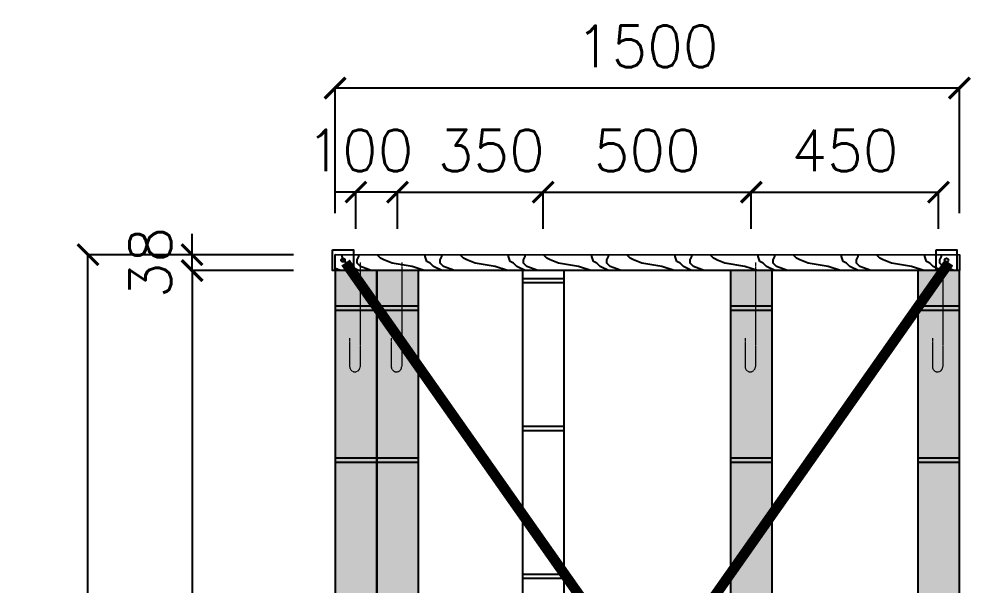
# Model space of a CAD drawing. Header units: inches. Extents: x 25 to 4244, y 15 to 9282.
# Drawn here: x 683 to 2970, y 5568 to 6929 of the extents above; entities that cross this region are included whole.
import ezdxf

# ---------------------------------------------------------------- set-up
doc = ezdxf.new("R2010")
doc.units = ezdxf.units.IN
doc.header["$MEASUREMENT"] = 0
doc.set_wipeout_variables(frame=1)
doc.linetypes.add('HIDDEN2', pattern=[4.7625, 3.175, -1.5875])
doc.layers.get('Defpoints').update_dxf_attribs({"color": 36, "true_color": 0x703800})
doc.layers.add('.', color=5, linetype='Continuous', lineweight=70)
for name, color, linetype in [('0-S1', 1, 'Continuous'), ('0-S2', 2, 'Continuous'), ('0-S8', 8, 'Continuous'), ('1CO', 1, 'Continuous'), ('A-DIMENSIONS', 30, 'Continuous'), ('A-Hatch', 8, 'Continuous'), ('A-WALL', 4, 'Continuous'), ('AR-Bamboo Stud', 2, 'Continuous'), ('AR-Flatbar', 143, 'Continuous'), ('AR-Panels', 4, 'Continuous'), ('AR-Timber Plate', 3, 'Continuous'), ('Bolts', 4, 'HIDDEN2')]:
    doc.layers.add(name, color=color, linetype=linetype)
doc.styles.add('LEROY', font='simplex.shx')
doc.dimstyles.new('DIM100', dxfattribs={"dimscale": 0, "dimtxt": 220, "dimasz": 180, "dimexe": 220, "dimexo": 250, "dimgap": 1, "dimtad": 1, "dimtoh": 1, "dimlfac": 0.001, "dimzin": 1, "dimdsep": 46, "dimtxsty": 'LEROY', "dimblk1": 'ORIGIN', "dimblk2": 'ORIGIN', "dimsah": 1, "dimcen": 0.18, "dimclrd": 30, "dimclre": 30, "dimclrt": 7, "dimazin": 0, "dimtfac": 1, "dimtix": 1, "dimtmove": 1, "dimatfit": 3, "dimfxl": 1, "dimtvp": 1, "dimtolj": 2, "dimtzin": 0, "dimarcsym": 0})

# ---------------------------------------------------------------- blocks, each defined once
blk = doc.blocks.new('_ArchTick')
at = {"color": 0, "linetype": 'ByBlock', "const_width": 0.15}
blk.add_lwpolyline([(-0.5, -0.5), (0.5, 0.5)], dxfattribs=at)
blk = doc.blocks.new('*D39')
at = {"layer": 'A-DIMENSIONS', "color": 30, "transparency": 16777216}
for p, q in [((1342.4, 6325), (1098.6, 6325)), ((1098.6, 6325), (1098.6, 4301)), ((1342.4, 4301), (1098.6, 4301))]:
    blk.add_line(p, q, dxfattribs=at)
at = {"layer": 'Defpoints', "color": 0, "transparency": 16777216}
for p in [(1442.4, 6325), (1098.6, 4301), (1442.4, 4301)]:
    blk.add_point(p, dxfattribs=at)
at = {"layer": 'A-DIMENSIONS', "color": 30, "transparency": 16777216, "xscale": 50, "yscale": 50, "zscale": 50}
for p, rotation in [((1098.6, 6325), 90), ((1098.6, 4301), 270)]:
    blk.add_blockref('_ArchTick', p, dxfattribs=dict(at, rotation=rotation))
at = {"layer": 'A-DIMENSIONS', "color": 3, "transparency": 16777216, "insert": (998.6, 5313), "char_height": 100, "attachment_point": 5, "rotation": 90, "style": 'LEROY'}
blk.add_mtext('\\A2;2024', dxfattribs=at)
blk = doc.blocks.new('*D41')
at = {"layer": 'A-DIMENSIONS', "color": 30, "transparency": 16777216}
for p, q in [((1098.6, 6363), (1098.6, 6413)), ((1342.4, 6363), (1098.6, 6363)), ((1098.6, 6325), (1098.6, 6363)), ((1342.4, 6325), (1098.6, 6325)), ((1098.6, 6325), (1098.6, 6275))]:
    blk.add_line(p, q, dxfattribs=at)
at = {"layer": 'Defpoints', "color": 0, "transparency": 16777216}
for p in [(1098.6, 6363), (1442.4, 6363), (1442.4, 6325)]:
    blk.add_point(p, dxfattribs=at)
at = {"layer": 'A-DIMENSIONS', "color": 30, "transparency": 16777216, "xscale": 50, "yscale": 50, "zscale": 50}
for p, rotation in [((1098.6, 6363), 270), ((1098.6, 6325), 90)]:
    blk.add_blockref('_ArchTick', p, dxfattribs=dict(at, rotation=rotation))
at = {"layer": 'A-DIMENSIONS', "color": 3, "transparency": 16777216, "insert": (998.6, 6344), "char_height": 100, "attachment_point": 5, "rotation": 90, "style": 'LEROY'}
blk.add_mtext('\\A2;38', dxfattribs=at)
blk = doc.blocks.new('*D42')
at = {"layer": 'A-DIMENSIONS', "color": 30, "transparency": 16777216}
for p, q in [((1592.4, 6425), (1592.4, 6513.2)), ((1592.4, 6513.2), (1942.4, 6513.2)), ((1942.4, 6425), (1942.4, 6513.2))]:
    blk.add_line(p, q, dxfattribs=at)
at = {"layer": 'Defpoints', "color": 0, "transparency": 16777216}
for p in [(1942.4, 6513.2), (1592.4, 6325), (1942.4, 6325)]:
    blk.add_point(p, dxfattribs=at)
at = {"layer": 'A-DIMENSIONS', "color": 30, "transparency": 16777216, "xscale": 50, "yscale": 50, "zscale": 50, "rotation": 180}
blk.add_blockref('_ArchTick', (1592.4, 6513.2), dxfattribs=at)
at = {"layer": 'A-DIMENSIONS', "color": 30, "transparency": 16777216, "xscale": 50, "yscale": 50, "zscale": 50}
blk.add_blockref('_ArchTick', (1942.4, 6513.2), dxfattribs=at)
at = {"layer": 'A-DIMENSIONS', "color": 3, "transparency": 16777216, "insert": (1817.6, 6613.2), "char_height": 100, "attachment_point": 5, "style": 'LEROY'}
blk.add_mtext('\\A2;350', dxfattribs=at)
blk = doc.blocks.new('*D43')
at = {"layer": 'A-DIMENSIONS', "color": 30, "transparency": 16777216}
for p, q in [((1942.4, 6425), (1942.4, 6513.2)), ((1942.4, 6513.2), (2442.4, 6513.2)), ((2442.4, 6425), (2442.4, 6513.2))]:
    blk.add_line(p, q, dxfattribs=at)
at = {"layer": 'Defpoints', "color": 0, "transparency": 16777216}
for p in [(2442.4, 6513.2), (1942.4, 6325), (2442.4, 6325)]:
    blk.add_point(p, dxfattribs=at)
at = {"layer": 'A-DIMENSIONS', "color": 30, "transparency": 16777216, "xscale": 50, "yscale": 50, "zscale": 50, "rotation": 180}
blk.add_blockref('_ArchTick', (1942.4, 6513.2), dxfattribs=at)
at = {"layer": 'A-DIMENSIONS', "color": 30, "transparency": 16777216, "xscale": 50, "yscale": 50, "zscale": 50}
blk.add_blockref('_ArchTick', (2442.4, 6513.2), dxfattribs=at)
at = {"layer": 'A-DIMENSIONS', "color": 3, "transparency": 16777216, "insert": (2192.4, 6613.2), "char_height": 100, "attachment_point": 5, "style": 'LEROY'}
blk.add_mtext('\\A2;500', dxfattribs=at)
blk = doc.blocks.new('*D44')
at = {"layer": 'A-DIMENSIONS', "color": 30, "transparency": 16777216}
for p, q in [((1442.4, 6463), (1442.4, 6763.2)), ((2942.4, 6763.2), (1442.4, 6763.2)), ((2942.4, 6463), (2942.4, 6763.2))]:
    blk.add_line(p, q, dxfattribs=at)
at = {"layer": 'Defpoints', "color": 0, "transparency": 16777216}
for p in [(1442.4, 6763.2), (1442.4, 6363), (2942.4, 6363)]:
    blk.add_point(p, dxfattribs=at)
at = {"layer": 'A-DIMENSIONS', "color": 30, "transparency": 16777216, "xscale": 50, "yscale": 50, "zscale": 50, "rotation": 180}
blk.add_blockref('_ArchTick', (1442.4, 6763.2), dxfattribs=at)
at = {"layer": 'A-DIMENSIONS', "color": 30, "transparency": 16777216, "xscale": 50, "yscale": 50, "zscale": 50}
blk.add_blockref('_ArchTick', (2942.4, 6763.2), dxfattribs=at)
at = {"layer": 'A-DIMENSIONS', "color": 3, "transparency": 16777216, "insert": (2192.4, 6863.2), "char_height": 100, "attachment_point": 5, "style": 'LEROY'}
blk.add_mtext('\\A2;1500', dxfattribs=at)
blk = doc.blocks.new('*D45')
at = {"layer": 'A-DIMENSIONS', "color": 30, "transparency": 16777216}
for p, q in [((1342.4, 6363), (848.6, 6363)), ((848.6, 4263), (848.6, 6363)), ((1342.4, 4263), (848.6, 4263))]:
    blk.add_line(p, q, dxfattribs=at)
at = {"layer": 'Defpoints', "color": 0, "transparency": 16777216}
for p in [(848.6, 6363), (1442.4, 6363), (1442.4, 4263)]:
    blk.add_point(p, dxfattribs=at)
at = {"layer": 'A-DIMENSIONS', "color": 30, "transparency": 16777216, "xscale": 50, "yscale": 50, "zscale": 50}
for p, rotation in [((848.6, 6363), 90), ((848.6, 4263), 270)]:
    blk.add_blockref('_ArchTick', p, dxfattribs=dict(at, rotation=rotation))
at = {"layer": 'A-DIMENSIONS', "color": 3, "transparency": 16777216, "insert": (748.6, 5313), "char_height": 100, "attachment_point": 5, "rotation": 90, "style": 'LEROY'}
blk.add_mtext('\\A2;2100', dxfattribs=at)
blk = doc.blocks.new('*D47')
at = {"layer": 'A-DIMENSIONS', "color": 30, "transparency": 16777216}
for p, q in [((2442.4, 6425), (2442.4, 6513.2)), ((2442.4, 6513.2), (2892.4, 6513.2)), ((2892.4, 6425), (2892.4, 6513.2))]:
    blk.add_line(p, q, dxfattribs=at)
at = {"layer": 'Defpoints', "color": 0, "transparency": 16777216}
for p in [(2892.4, 6513.2), (2442.4, 6325), (2892.4, 6325)]:
    blk.add_point(p, dxfattribs=at)
at = {"layer": 'A-DIMENSIONS', "color": 30, "transparency": 16777216, "xscale": 50, "yscale": 50, "zscale": 50, "rotation": 180}
blk.add_blockref('_ArchTick', (2442.4, 6513.2), dxfattribs=at)
at = {"layer": 'A-DIMENSIONS', "color": 30, "transparency": 16777216, "xscale": 50, "yscale": 50, "zscale": 50}
blk.add_blockref('_ArchTick', (2892.4, 6513.2), dxfattribs=at)
at = {"layer": 'A-DIMENSIONS', "color": 3, "transparency": 16777216, "insert": (2667.4, 6613.2), "char_height": 100, "attachment_point": 5, "style": 'LEROY'}
blk.add_mtext('\\A2;450', dxfattribs=at)
blk = doc.blocks.new('A$C62F95397')
at = {"layer": 'Bolts', "lineweight": 0, "ltscale": 0.25}
for p, q in [((25, 262.5), (25, 12.5)), ((0, 80.8), (0, 12.5))]:
    blk.add_line(p, q, dxfattribs=at)
blk.add_arc((12.5, 12.5), 12.5, 180, 0, dxfattribs=at)
blk = doc.blocks.new('N2N')
blk.add_wipeout([(98002.7, -26144.8), (97902.7, -26144.8), (97902.7, -28168.8), (98002.7, -28168.8)]).dxf.layer = '0-S8'
at = {"layer": '.', "linetype": 'Continuous'}
h = blk.add_hatch(dxfattribs=at)
h.set_pattern_fill('DOTS', color=8, scale=10)
h.set_pattern_definition([(0, (7e-06, 48.67), (7.9375, 15.875), [0, -15.875])])
h.paths.add_polyline_path([(98002.7, -26144.8), (97902.7, -26144.8), (97902.7, -28168.8), (98002.7, -28168.8)])
at = {"layer": '0-S1'}
h = blk.add_hatch(dxfattribs=at)
h.set_pattern_fill('_USER', color=256, scale=365, pattern_type=0)
h.set_pattern_definition([(0, (97902.7, -25880.27), (0, 365), [])])
edge = h.paths.add_edge_path()
edge.add_line((97902.7, -26144.8), (98002.7, -26144.8))
edge.add_line((98002.7, -26117.1), (98002.7, -28118.8))
edge.add_line((98002.7, -28118.8), (97902.7, -28118.8))
edge.add_line((97902.7, -28118.8), (97902.7, -26121.8))
h = blk.add_hatch(dxfattribs=at)
h.set_pattern_fill('_USER', color=256, scale=365, pattern_type=0)
h.set_pattern_definition([(0, (97902.7, -25890.27), (0, 365), [])])
edge = h.paths.add_edge_path()
edge.add_line((97902.7, -26144.8), (98002.7, -26144.8))
edge.add_line((98002.7, -26124.9), (98002.7, -28138.8))
edge.add_line((98002.7, -28138.8), (97902.7, -28138.8))
edge.add_line((97902.7, -28138.8), (97902.7, -26135.8))
at = {"layer": '0-S2'}
blk.add_lwpolyline([(98002.7, -26144.8), (97902.7, -26144.8), (97902.7, -28168.8), (98002.7, -28168.8)], close=True, dxfattribs=at)
at = {"layer": 'Bolts', "ltscale": 0.5}
blk.add_line((97952.6, -28168.8), (97952.6, -27568.8), dxfattribs=at)
at = {"layer": 'Bolts'}
blk.add_blockref('A$C62F95397', (97937.6, -26388.2), dxfattribs=at)
blk = doc.blocks.new('BFGGBN')
at = {"layer": '1CO'}
blk.add_circle((6736.6, -34195.3), 4.5, dxfattribs=at)
at = {"layer": 'Defpoints'}
blk.add_lwpolyline([(6711.6, -34170.3), (6761.6, -34170.3), (6761.6, -34220.3), (6711.6, -34220.3)], close=True, dxfattribs=at)
blk = doc.blocks.new('Type B')
at = {"layer": '0-S1'}
h = blk.add_hatch(dxfattribs=at)
h.set_pattern_fill('_USER', color=256, scale=355, pattern_type=0)
h.set_pattern_definition([(0, (10628.1, 16236), (0, 355), [])])
edge = h.paths.add_edge_path()
edge.add_line((9748.3, 18210), (9848.3, 18210))
edge.add_line((9848.3, 18190.6), (9848.3, 16216))
edge.add_line((9848.3, 16216), (9748.3, 16216))
edge.add_line((9748.3, 16216), (9748.3, 18189.5))
h = blk.add_hatch(dxfattribs=at)
h.set_pattern_fill('_USER', color=256, scale=355, pattern_type=0)
h.set_pattern_definition([(0, (10628.1, 16246), (0, 355), [])])
edge = h.paths.add_edge_path()
edge.add_line((9748.3, 18210), (9848.3, 18210))
edge.add_line((9848.3, 18210), (9848.3, 16236))
edge.add_line((9848.3, 16236), (9748.3, 16236))
edge.add_line((9748.3, 16236), (9748.3, 18210))
at = {"layer": 'AR-Bamboo Stud'}
blk.add_lwpolyline([(9848.3, 18210), (9748.3, 18210), (9748.3, 16186), (9848.3, 16186)], close=True, dxfattribs=at)
blk = doc.blocks.new('GDFGHGFHJ')
at = {"layer": 'A-Hatch'}
h = blk.add_hatch(dxfattribs=at)
h.set_pattern_fill('HWOD20E1', color=8, scale=4, pattern_type=2)
h.set_pattern_definition([(14.03624, (-3821, -276977.27), (2e-07, 200), [32.9848, -791.6363]), (14.03624, (-3621, -276977.27), (2e-07, 200), [32.9848, -791.6363]), (14.03624, (-3421, -276977.27), (2e-07, 200), [32.9848, -791.6363]), (14.03624, (-3221, -276977.27), (2e-07, 200), [32.9848, -791.6363]), (18.43495, (-3789, -276969.27), (3e-07, 200), [37.9473, -594.5082]), (18.43495, (-3589, -276969.27), (3e-07, 200), [37.9473, -594.5082]), (18.43495, (-3389, -276969.27), (3e-07, 200), [37.9473, -594.5082]), (21.80141, (-3753, -276957.27), (-5e-06, 200), [21.5407, -1055.4923]), (21.80141, (-3553, -276957.27), (-5e-06, 200), [21.5407, -1055.4923]), (21.80141, (-3353, -276957.27), (-5e-06, 200), [21.5407, -1055.4923]), (21.80141, (-3153, -276957.27), (-5e-06, 200), [21.5407, -1055.4923]), (21.80141, (-2953, -276957.27), (-5e-06, 200), [21.5407, -1055.4923]), (63.43495, (-3732.99, -276949.265), (-3e-06, 199.999995), [8.94427, -438.26932]), (90, (-3729, -276941.27), (-200, 1e-14), [8, -192]), (153.43495, (-3729, -276933.27), (1e-05, 200), [8.94427, -438.2693]), (153.43495, (-3529, -276933.27), (1e-05, 200), [8.94427, -438.2693]), (90, (-3737, -276929.27), (-200, 1e-14), [8, -192]), (45, (-3736.99, -276921.27), (1e-14, 200), [5.65685, -277.18585]), (45, (-3732.99, -276917.27), (1e-14, 200), [5.65685, -277.18585]), (90, (-3729, -276913.27), (-200, 1e-14), [4, -196]), (146.30994, (-3728.99, -276909.27), (-1e-05, 200), [14.4222, -706.68805]), (146.30994, (-3528.99, -276909.27), (-1e-05, 200), [14.4222, -706.68805]), (146.30994, (-3328.99, -276909.27), (-1e-05, 200), [14.4222, -706.68805]), (168.69008, (-3741, -276901.27), (-2e-05, 200), [20.3961, -999.4078]), (168.69008, (-3541, -276901.27), (-2e-05, 200), [20.3961, -999.4078]), (168.69008, (-3341, -276901.27), (-2e-05, 200), [20.3961, -999.4078]), (168.69008, (-3141, -276901.27), (-2e-05, 200), [20.3961, -999.4078]), (168.69008, (-2941, -276901.27), (-2e-05, 200), [20.3961, -999.4078]), (171.86989, (-3761, -276897.27), (2e-05, 200), [28.2843, -1385.9293]), (171.86989, (-3561, -276897.27), (2e-05, 200), [28.2843, -1385.9293]), (171.86989, (-3361, -276897.27), (2e-05, 200), [28.2843, -1385.9293]), (171.86989, (-3161, -276897.27), (2e-05, 200), [28.2843, -1385.9293]), (171.86989, (-2961, -276897.27), (2e-05, 200), [28.2843, -1385.9293]), (171.86989, (-2761, -276897.27), (2e-05, 200), [28.2843, -1385.9293]), (171.86989, (-2561, -276897.27), (2e-05, 200), [28.2843, -1385.9293]), (172.87498, (-3789, -276893.27), (-2e-06, 200), [32.249, -1580.2025]), (172.87498, (-3589, -276893.27), (-2e-06, 200), [32.249, -1580.2025]), (172.87498, (-3389, -276893.27), (-2e-06, 200), [32.249, -1580.2025]), (172.87498, (-3189, -276893.27), (-2e-06, 200), [32.249, -1580.2025]), (172.87498, (-2989, -276893.27), (-2e-06, 200), [32.249, -1580.2025]), (172.87498, (-2789, -276893.27), (-2e-06, 200), [32.249, -1580.2025]), (172.87498, (-2589, -276893.27), (-2e-06, 200), [32.249, -1580.2025]), (172.87498, (-2389, -276893.27), (-2e-06, 200), [32.249, -1580.2025]), (20.85446, (-3821, -277005.27), (-1e-06, 200), [89.889, -4404.552]), (20.85446, (-3621, -277005.27), (-1e-06, 200), [89.889, -4404.552]), (20.85446, (-3421, -277005.27), (-1e-06, 200), [89.889, -4404.552]), (20.85446, (-3221, -277005.27), (-1e-06, 200), [89.889, -4404.552]), (20.85446, (-3021, -277005.27), (-1e-06, 200), [89.889, -4404.552]), (20.85446, (-2821, -277005.27), (-1e-06, 200), [89.889, -4404.552]), (20.85446, (-2621, -277005.27), (-1e-06, 200), [89.889, -4404.552]), (20.85446, (-2421, -277005.27), (-1e-06, 200), [89.889, -4404.552]), (20.85446, (-2221, -277005.27), (-1e-06, 200), [89.889, -4404.552]), (20.85446, (-2021, -277005.27), (-1e-06, 200), [89.889, -4404.552]), (20.85446, (-1821, -277005.27), (-1e-06, 200), [89.889, -4404.552]), (20.85446, (-1621, -277005.27), (-1e-06, 200), [89.889, -4404.552]), (20.85446, (-1421, -277005.27), (-1e-06, 200), [89.889, -4404.552]), (20.85446, (-1221, -277005.27), (-1e-06, 200), [89.889, -4404.552]), (20.85446, (-1021, -277005.27), (-1e-06, 200), [89.889, -4404.552]), (20.85446, (-821, -277005.27), (-1e-06, 200), [89.889, -4404.552]), (20.85446, (-621, -277005.27), (-1e-06, 200), [89.889, -4404.552]), (20.85446, (-421, -277005.27), (-1e-06, 200), [89.889, -4404.552]), (20.85446, (-221, -277005.27), (-1e-06, 200), [89.889, -4404.552]), (20.85446, (-21, -277005.27), (-1e-06, 200), [89.889, -4404.552]), (20.85446, (179, -277005.27), (-1e-06, 200), [89.889, -4404.552]), (23.96249, (-3737, -276973.27), (-7e-06, 200), [39.3954, -1930.376]), (23.96249, (-3537, -276973.27), (-7e-06, 200), [39.3954, -1930.376]), (23.96249, (-3337, -276973.27), (-7e-06, 200), [39.3954, -1930.376]), (23.96249, (-3137, -276973.27), (-7e-06, 200), [39.3954, -1930.376]), (23.96249, (-2937, -276973.27), (-7e-06, 200), [39.3954, -1930.376]), (23.96249, (-2737, -276973.27), (-7e-06, 200), [39.3954, -1930.376]), (23.96249, (-2537, -276973.27), (-7e-06, 200), [39.3954, -1930.376]), (23.96249, (-2337, -276973.27), (-7e-06, 200), [39.3954, -1930.376]), (23.96249, (-2137, -276973.27), (-7e-06, 200), [39.3954, -1930.376]), (63.43495, (-3700.99, -276957.265), (-3e-06, 199.999995), [8.94427, -438.26932]), (108.43495, (-3696.99, -276949.265), (-9e-06, 200.000005), [12.6491, -619.8064]), (108.43495, (-3700.99, -276937.265), (-9e-06, 200.000005), [12.6491, -619.8064]), (45, (-3704.99, -276925.27), (1e-14, 200), [16.97056, -265.87216]), (71.56505, (-3692.99, -276913.265), (6e-06, 200.000006), [12.6491, -619.8064]), (135, (-3688.99, -276901.27), (1e-14, 200), [11.3137, -271.529]), (143.1301, (-3696.99, -276893.27), (-5e-07, 200), [20, -980]), (143.1301, (-3496.99, -276893.27), (-5e-07, 200), [20, -980]), (143.1301, (-3296.99, -276893.27), (-5e-07, 200), [20, -980]), (143.1301, (-3096.99, -276893.27), (-5e-07, 200), [20, -980]), (170.53767, (-3713, -276881.27), (2e-05, 200), [24.331, -1192.2214]), (170.53767, (-3513, -276881.27), (2e-05, 200), [24.331, -1192.2214]), (170.53767, (-3313, -276881.27), (2e-05, 200), [24.331, -1192.2214]), (170.53767, (-3113, -276881.27), (2e-05, 200), [24.331, -1192.2214]), (170.53767, (-2913, -276881.27), (2e-05, 200), [24.331, -1192.2214]), (170.53767, (-2713, -276881.27), (2e-05, 200), [24.331, -1192.2214]), (161.56505, (-3737, -276877.27), (1e-05, 200), [37.9473, -594.5082]), (161.56505, (-3537, -276877.27), (1e-05, 200), [37.9473, -594.5082]), (161.56505, (-3337, -276877.27), (1e-05, 200), [37.9473, -594.5082]), (170.53767, (-3773, -276865.27), (2e-05, 200), [48.6621, -1167.8904]), (170.53767, (-3573, -276865.27), (2e-05, 200), [48.6621, -1167.8904]), (170.53767, (-3373, -276865.27), (2e-05, 200), [48.6621, -1167.8904]), (170.53767, (-3173, -276865.27), (2e-05, 200), [48.6621, -1167.8904]), (170.53767, (-2973, -276865.27), (2e-05, 200), [48.6621, -1167.8904]), (170.53767, (-2773, -276865.27), (2e-05, 200), [48.6621, -1167.8904]), (116.56505, (-3740.99, -277025.265), (-1e-05, 200.000006), [8.94427, -438.26932]), (135, (-3744.99, -277017.27), (1e-14, 200), [11.3137, -271.529]), (63.43495, (-3752.99, -277009.265), (-3e-06, 199.999995), [8.94427, -438.26932]), (33.69007, (-3748.99, -277001.27), (7e-06, 200), [28.8444, -692.2659]), (33.69007, (-3548.99, -277001.27), (7e-06, 200), [28.8444, -692.2659]), (33.69007, (-3348.99, -277001.27), (7e-06, 200), [28.8444, -692.2659]), (26.56505, (-3725, -276985.27), (4e-06, 200), [35.7771, -411.4365]), (26.56505, (-3525, -276985.27), (4e-06, 200), [35.7771, -411.4365]), (15.9454, (-3693, -276969.27), (-3e-07, 200), [29.1204, -1426.9015]), (15.9454, (-3493, -276969.27), (-3e-07, 200), [29.1204, -1426.9015]), (15.9454, (-3293, -276969.27), (-3e-07, 200), [29.1204, -1426.9015]), (15.9454, (-3093, -276969.27), (-3e-07, 200), [29.1204, -1426.9015]), (15.9454, (-2893, -276969.27), (-3e-07, 200), [29.1204, -1426.9015]), (15.9454, (-2693, -276969.27), (-3e-07, 200), [29.1204, -1426.9015]), (15.9454, (-2493, -276969.27), (-3e-07, 200), [29.1204, -1426.9015]), (8.1301, (-3665, -276961.27), (5e-07, 200), [28.2843, -1385.9293]), (8.1301, (-3465, -276961.27), (5e-07, 200), [28.2843, -1385.9293]), (8.1301, (-3265, -276961.27), (5e-07, 200), [28.2843, -1385.9293]), (8.1301, (-3065, -276961.27), (5e-07, 200), [28.2843, -1385.9293]), (8.1301, (-2865, -276961.27), (5e-07, 200), [28.2843, -1385.9293]), (8.1301, (-2665, -276961.27), (5e-07, 200), [28.2843, -1385.9293]), (8.1301, (-2465, -276961.27), (5e-07, 200), [28.2843, -1385.9293]), (14.03624, (-3637, -276957.27), (2e-07, 200), [16.4924, -808.1287]), (14.03624, (-3437, -276957.27), (2e-07, 200), [16.4924, -808.1287]), (14.03624, (-3237, -276957.27), (2e-07, 200), [16.4924, -808.1287]), (14.03624, (-3037, -276957.27), (2e-07, 200), [16.4924, -808.1287]), (270, (-3741, -277025.27), (200, 1e-14), [4, -196]), (164.74489, (-3621, -276889.27), (-4e-06, 200), [45.607, -2234.744]), (164.74489, (-3421, -276889.27), (-4e-06, 200), [45.607, -2234.744]), (164.74489, (-3221, -276889.27), (-4e-06, 200), [45.607, -2234.744]), (164.74489, (-3021, -276889.27), (-4e-06, 200), [45.607, -2234.744]), (164.74489, (-2821, -276889.27), (-4e-06, 200), [45.607, -2234.744]), (164.74489, (-2621, -276889.27), (-4e-06, 200), [45.607, -2234.744]), (164.74489, (-2421, -276889.27), (-4e-06, 200), [45.607, -2234.744]), (164.74489, (-2221, -276889.27), (-4e-06, 200), [45.607, -2234.744]), (164.74489, (-2021, -276889.27), (-4e-06, 200), [45.607, -2234.744]), (164.74489, (-1821, -276889.27), (-4e-06, 200), [45.607, -2234.744]), (164.74489, (-1621, -276889.27), (-4e-06, 200), [45.607, -2234.744]), (159.44395, (-3665, -276877.27), (-2e-05, 200), [34.176, -1674.6248]), (159.44395, (-3465, -276877.27), (-2e-05, 200), [34.176, -1674.6248]), (159.44395, (-3265, -276877.27), (-2e-05, 200), [34.176, -1674.6248]), (159.44395, (-3065, -276877.27), (-2e-05, 200), [34.176, -1674.6248]), (159.44395, (-2865, -276877.27), (-2e-05, 200), [34.176, -1674.6248]), (159.44395, (-2665, -276877.27), (-2e-05, 200), [34.176, -1674.6248]), (159.44395, (-2465, -276877.27), (-2e-05, 200), [34.176, -1674.6248]), (159.44395, (-2265, -276877.27), (-2e-05, 200), [34.176, -1674.6248]), (135, (-3696.99, -276865.27), (1e-14, 200), [11.3137, -271.529]), (90, (-3705, -276857.27), (-200, 1e-14), [8, -192]), (63.43495, (-3704.99, -276849.265), (-3e-06, 199.999995), [8.94427, -438.26932]), (90, (-3701, -276841.27), (-200, 1e-14), [8, -192]), (90, (-3701, -276833.27), (-200, 1e-14), [4, -196]), (9.46232, (-3821, -276953.27), (2e-06, 200), [24.331, -1192.2214]), (9.46232, (-3621, -276953.27), (2e-06, 200), [24.331, -1192.2214]), (9.46232, (-3421, -276953.27), (2e-06, 200), [24.331, -1192.2214]), (9.46232, (-3221, -276953.27), (2e-06, 200), [24.331, -1192.2214]), (9.46232, (-3021, -276953.27), (2e-06, 200), [24.331, -1192.2214]), (9.46232, (-2821, -276953.27), (2e-06, 200), [24.331, -1192.2214]), (21.80141, (-3797, -276949.27), (-5e-06, 200), [21.5407, -1055.4923]), (21.80141, (-3597, -276949.27), (-5e-06, 200), [21.5407, -1055.4923]), (21.80141, (-3397, -276949.27), (-5e-06, 200), [21.5407, -1055.4923]), (21.80141, (-3197, -276949.27), (-5e-06, 200), [21.5407, -1055.4923]), (21.80141, (-2997, -276949.27), (-5e-06, 200), [21.5407, -1055.4923]), (45, (-3776.99, -276941.27), (1e-14, 200), [11.3137, -271.529]), (108.43495, (-3768.99, -276933.265), (-9e-06, 200.000005), [12.6491, -619.8064]), (153.43495, (-3773, -276921.27), (1e-05, 200), [17.88854, -429.32504]), (153.43495, (-3573, -276921.27), (1e-05, 200), [17.88854, -429.32504]), (165.96376, (-3789, -276913.27), (5e-06, 200), [16.4924, -808.1287]), (165.96376, (-3589, -276913.27), (5e-06, 200), [16.4924, -808.1287]), (165.96376, (-3389, -276913.27), (5e-06, 200), [16.4924, -808.1287]), (165.96376, (-3189, -276913.27), (5e-06, 200), [16.4924, -808.1287]), (165.96376, (-3805, -276909.27), (5e-06, 200), [16.4924, -808.1287]), (165.96376, (-3605, -276909.27), (5e-06, 200), [16.4924, -808.1287]), (165.96376, (-3405, -276909.27), (5e-06, 200), [16.4924, -808.1287]), (165.96376, (-3205, -276909.27), (5e-06, 200), [16.4924, -808.1287]), (158.19859, (-3621, -276857.27), (-2e-05, 200), [21.5407, -1055.4923]), (158.19859, (-3421, -276857.27), (-2e-05, 200), [21.5407, -1055.4923]), (158.19859, (-3221, -276857.27), (-2e-05, 200), [21.5407, -1055.4923]), (158.19859, (-3021, -276857.27), (-2e-05, 200), [21.5407, -1055.4923]), (158.19859, (-2821, -276857.27), (-2e-05, 200), [21.5407, -1055.4923]), (153.43495, (-3641, -276849.27), (1e-05, 200), [8.94427, -438.2693]), (153.43495, (-3441, -276849.27), (1e-05, 200), [8.94427, -438.2693]), (135, (-3648.99, -276845.27), (1e-14, 200), [11.3137, -271.529]), (90, (-3657, -276837.27), (-200, 1e-14), [4, -196]), (45, (-3656.99, -276833.27), (1e-14, 200), [5.65685, -277.18585]), (165.96376, (-3621, -276905.27), (5e-06, 200), [32.9848, -791.6363]), (165.96376, (-3421, -276905.27), (5e-06, 200), [32.9848, -791.6363]), (165.96376, (-3221, -276905.27), (5e-06, 200), [32.9848, -791.6363]), (165.96376, (-3021, -276905.27), (5e-06, 200), [32.9848, -791.6363]), (161.56505, (-3653, -276897.27), (1e-05, 200), [25.2982, -607.1573]), (161.56505, (-3453, -276897.27), (1e-05, 200), [25.2982, -607.1573]), (161.56505, (-3253, -276897.27), (1e-05, 200), [25.2982, -607.1573]), (149.03624, (-3677, -276889.27), (1e-05, 200), [23.3238, -1142.8666]), (149.03624, (-3477, -276889.27), (1e-05, 200), [23.3238, -1142.8666]), (149.03624, (-3277, -276889.27), (1e-05, 200), [23.3238, -1142.8666]), (149.03624, (-3077, -276889.27), (1e-05, 200), [23.3238, -1142.8666]), (149.03624, (-2877, -276889.27), (1e-05, 200), [23.3238, -1142.8666]), (153.43495, (-3697, -276877.27), (1e-05, 200), [26.8328, -420.38077]), (153.43495, (-3497, -276877.27), (1e-05, 200), [26.8328, -420.38077]), (135, (-3720.99, -276865.27), (1e-14, 200), [11.3137, -271.529]), (153.43495, (-3729, -276857.27), (1e-05, 200), [8.94427, -438.2693]), (153.43495, (-3529, -276857.27), (1e-05, 200), [8.94427, -438.2693]), (108.43495, (-3736.99, -276853.265), (-9e-06, 200.000005), [12.6491, -619.8064]), (90, (-3741, -276841.27), (-200, 1e-14), [12, -188]), (195.94539, (-3621, -276977.27), (2e-05, 200), [29.1204, -1426.9015]), (195.94539, (-3421, -276977.27), (2e-05, 200), [29.1204, -1426.9015]), (195.94539, (-3221, -276977.27), (2e-05, 200), [29.1204, -1426.9015]), (195.94539, (-3021, -276977.27), (2e-05, 200), [29.1204, -1426.9015]), (195.94539, (-2821, -276977.27), (2e-05, 200), [29.1204, -1426.9015]), (195.94539, (-2621, -276977.27), (2e-05, 200), [29.1204, -1426.9015]), (195.94539, (-2421, -276977.27), (2e-05, 200), [29.1204, -1426.9015]), (206.56506, (-3649, -276985.27), (-3e-05, 200), [8.94427, -438.2693]), (206.56506, (-3449, -276985.27), (-3e-05, 200), [8.94427, -438.2693]), (180, (-3621, -277005.27), (-2e-14, -200), [8, -192]), (90, (-3701, -277029.27), (-200, 1e-14), [12, -188]), (45, (-3700.99, -277017.27), (1e-14, 200), [5.65685, -277.18585]), (45, (-3696.99, -277013.27), (1e-14, 200), [11.3137, -271.529]), (0, (-3689, -277005.27), (0, 200), [12, -188]), (18.43495, (-3677, -277005.27), (3e-07, 200), [12.6491, -619.8064]), (18.43495, (-3477, -277005.27), (3e-07, 200), [12.6491, -619.8064]), (18.43495, (-3277, -277005.27), (3e-07, 200), [12.6491, -619.8064]), (90, (-3665, -277001.27), (-200, 1e-14), [8, -192]), (26.56505, (-3665, -276993.27), (4e-06, 200), [8.94427, -438.2693]), (26.56505, (-3465, -276993.27), (4e-06, 200), [8.94427, -438.2693]), (45, (-3652.99, -277029.27), (1e-14, 200), [5.65685, -277.18585]), (26.56505, (-3649, -277025.27), (4e-06, 200), [8.94427, -438.2693]), (26.56505, (-3449, -277025.27), (4e-06, 200), [8.94427, -438.2693]), (26.56505, (-3641, -277021.27), (4e-06, 200), [8.94427, -438.2693]), (26.56505, (-3441, -277021.27), (4e-06, 200), [8.94427, -438.2693]), (90, (-3633, -277017.27), (-200, 1e-14), [4, -196]), (90, (-3633, -277013.27), (-200, 1e-14), [4, -196]), (45, (-3632.99, -277009.27), (1e-14, 200), [5.65685, -277.18585])])
h.paths.add_polyline_path([(157390.6, -246010), (155890.6, -246009.8), (155890.6, -245971.9), (157390.6, -245971.8)])
at = {"layer": 'AR-Bamboo Stud'}
blk.add_blockref('Type B', (146592.3, -264219.9), dxfattribs=at)
for p in [(58087.9, -219865), (58938, -219865), (59387.9, -219865)]:
    blk.add_blockref('N2N', p, dxfattribs=at)
at = {"layer": 'A-WALL'}
blk.add_blockref('BFGGBN', (150623, -211789.6), dxfattribs=at)
at = {"layer": 'AR-Bamboo Stud'}
blk.add_blockref('N2N', (57987.9, -219865), dxfattribs=at)
at = {"layer": 'AR-Flatbar', "ltscale": 50, "const_width": 25}
for points in [[(155915.6, -245990.8), (157365.6, -248052.9)], [(157365.6, -245990.9), (155915.6, -248052.8)]]:
    blk.add_lwpolyline(points, dxfattribs=at)
at = {"layer": 'AR-Timber Plate'}
blk.add_lwpolyline([(155890.6, -245971.8), (157390.6, -245971.9), (157390.6, -246009.9), (155890.6, -246009.8)], close=True, dxfattribs=at)
at = {"layer": 'A-WALL'}
blk.add_blockref('BFGGBN', (149173, -211789.6), dxfattribs=at)
blk = doc.blocks.new('*D49')
at = {"layer": 'A-DIMENSIONS', "color": 30, "transparency": 16777216}
for p, q in [((1492.5, 6513.2), (1442.5, 6513.2)), ((1492.5, 6425), (1492.5, 6513.2)), ((1592.4, 6513.2), (1492.5, 6513.2)), ((1592.4, 6425), (1592.4, 6513.2)), ((1592.4, 6513.2), (1642.4, 6513.2))]:
    blk.add_line(p, q, dxfattribs=at)
at = {"layer": 'Defpoints', "color": 0, "transparency": 16777216}
for p in [(1492.5, 6513.2), (1492.5, 6325), (1592.4, 6325)]:
    blk.add_point(p, dxfattribs=at)
at = {"layer": 'A-DIMENSIONS', "color": 30, "transparency": 16777216, "xscale": 50, "yscale": 50, "zscale": 50}
blk.add_blockref('_ArchTick', (1492.5, 6513.2), dxfattribs=at)
at = {"layer": 'A-DIMENSIONS', "color": 30, "transparency": 16777216, "xscale": 50, "yscale": 50, "zscale": 50, "rotation": 180}
blk.add_blockref('_ArchTick', (1592.4, 6513.2), dxfattribs=at)
at = {"layer": 'A-DIMENSIONS', "color": 3, "transparency": 16777216, "insert": (1501.8, 6613.2), "char_height": 100, "attachment_point": 5, "style": 'LEROY'}
blk.add_mtext('\\A2;100', dxfattribs=at)

msp = doc.modelspace()

# ---------------------------------------------------------------- dimensions: what is measured, and where the dimension line sits
at = {"layer": 'A-DIMENSIONS'}
for base, p1, p2, picture, middle in [((1442.4, 6763.2, -18333.7), (2942.4, 6363, -18333.7), (1442.4, 6363, -18333.7), '*D44', (2192.4, 6863.2, -18333.7)), ((2442.4, 6513.2, -18333.7), (1942.4, 6325, -18333.7), (2442.4, 6325, -18333.7), '*D43', (2192.4, 6613.2, -18333.7)), ((2892.4, 6513.2, -18333.7), (2442.4, 6325, -18333.7), (2892.4, 6325, -18333.7), '*D47', (2667.4, 6613.2, -18333.7))]:
    dim = msp.add_linear_dim(base=base, p1=p1, p2=p2, dimstyle='DIM100', override={"dimscale": 1, "dimtxt": 100, "dimasz": 50, "dimexe": 0, "dimexo": 100, "dimgap": 50, "dimdec": 0, "dimlfac": 1, "dimblk1": 'ArchTick', "dimblk2": 'ArchTick', "dimclrt": 3, "dimlwd": -1, "dimlwe": -1}, dxfattribs=at)
    dim.commit()
    dim.dimension.update_dxf_attribs({"geometry": picture, "text_midpoint": middle})
dim = msp.add_linear_dim(base=(1942.4, 6513.2, -18333.7), p1=(1592.4, 6325, -18333.7), p2=(1942.4, 6325, -18333.7), dimstyle='DIM100', override={"dimscale": 1, "dimtxt": 100, "dimasz": 50, "dimexe": 0, "dimexo": 100, "dimgap": 50, "dimdec": 0, "dimlfac": 1, "dimblk1": 'ArchTick', "dimblk2": 'ArchTick', "dimclrt": 3, "dimlwd": -1, "dimlwe": -1}, dxfattribs=at)
dim.commit()
dim.dimension.update_dxf_attribs({"geometry": '*D42', "text_midpoint": (1817.6, 6513.2, -18333.7), "dimtype": 160})
for base, p1, p2, picture, middle in [((1098.6, 6363, -18333.7), (1442.4, 6325, -18333.7), (1442.4, 6363, -18333.7), '*D41', (998.6, 6344, -18333.7)), ((848.6, 6363, -18333.7), (1442.4, 4263, -18333.7), (1442.4, 6363, -18333.7), '*D45', (748.6, 5313, -18333.7)), ((1098.6, 4301, -18333.7), (1442.4, 6325, -18333.7), (1442.4, 4301, -18333.7), '*D39', (998.6, 5313, -18333.7))]:
    dim = msp.add_linear_dim(base=base, p1=p1, p2=p2, angle=90, dimstyle='DIM100', override={"dimscale": 1, "dimtxt": 100, "dimasz": 50, "dimexe": 0, "dimexo": 100, "dimgap": 50, "dimdec": 0, "dimlfac": 1, "dimblk1": 'ArchTick', "dimblk2": 'ArchTick', "dimclrt": 3, "dimlwd": -1, "dimlwe": -1}, dxfattribs=at)
    dim.commit()
    dim.dimension.update_dxf_attribs({"geometry": picture, "text_midpoint": middle})

# ---------------------------------------------------------------- next in the draw order: block references
at = {"layer": 'AR-Panels'}
msp.add_blockref('GDFGHGFHJ', (-154448.2, 252334.9, -18333.7), dxfattribs=at)

# ---------------------------------------------------------------- next in the draw order: dimensions: what is measured, and where the dimension line sits
at = {"layer": 'A-DIMENSIONS'}
dim = msp.add_linear_dim(base=(1492.5, 6513.2, -18333.7), p1=(1592.4, 6325, -18333.7), p2=(1492.5, 6325, -18333.7), dimstyle='DIM100', override={"dimscale": 1, "dimtxt": 100, "dimasz": 50, "dimexe": 0, "dimexo": 100, "dimgap": 50, "dimdec": 0, "dimlfac": 1, "dimblk1": 'ArchTick', "dimblk2": 'ArchTick', "dimclrt": 3, "dimlwd": -1, "dimlwe": -1}, dxfattribs=at)
dim.commit()
dim.dimension.update_dxf_attribs({"geometry": '*D49', "text_midpoint": (1501.8, 6513.2, -18333.7), "dimtype": 160})

doc.saveas('drawing.dxf')
